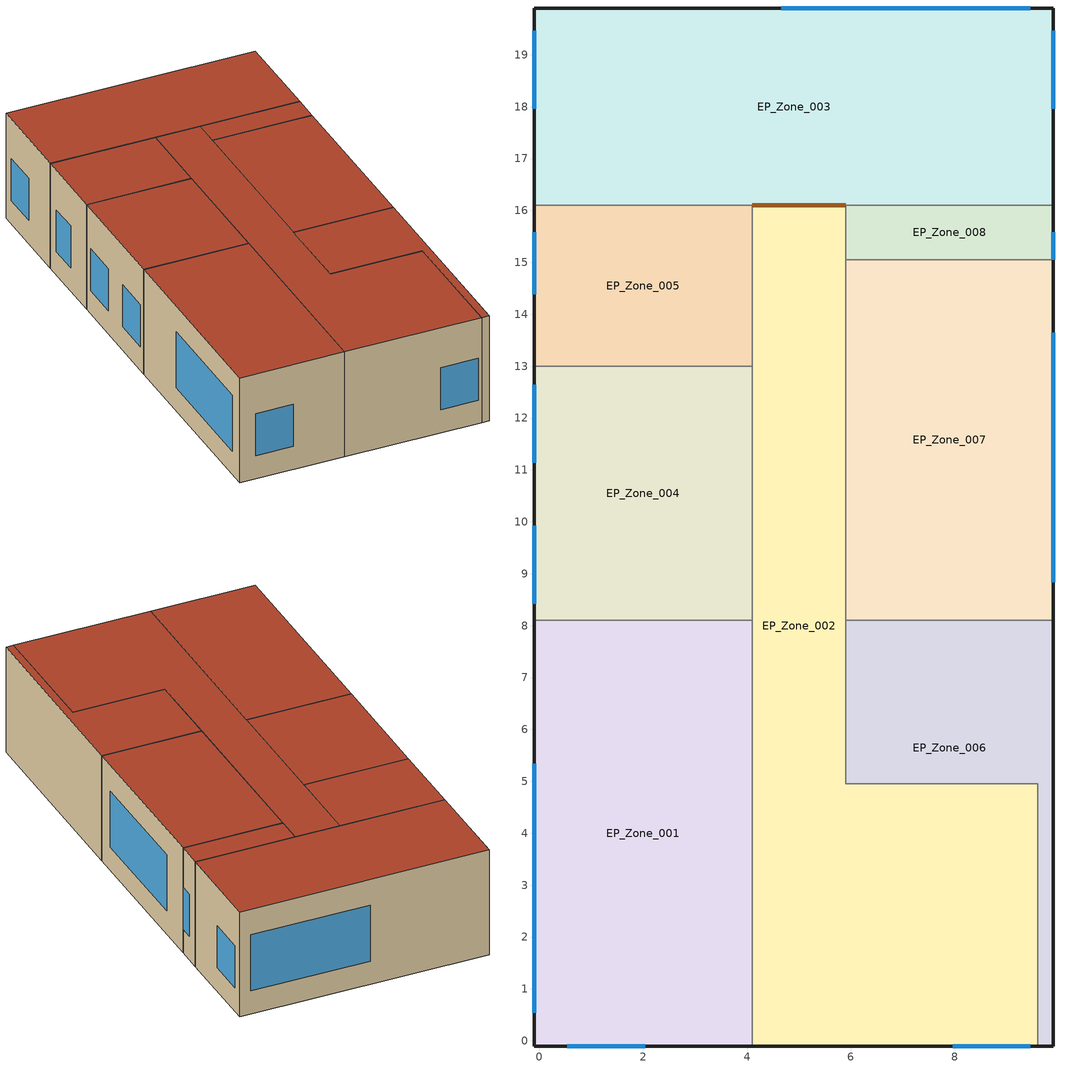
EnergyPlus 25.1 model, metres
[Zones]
EP_Zone_001
 floor ground (Default_GroundFloor): -0.1,8.1 4.1,8.1 4.1,-0.1 -0.1,-0.1 z0
 wall outside (Default_Ext_Wall): -0.1,8.1 -0.1,-0.1 4.1,-0.1 z0:4.5
 wall to EP_Zone_002 (Default_Int_Wall): 4.1,-0.1 4.1,8.1 z0:4.5
 wall to EP_Zone_004 (Default_Int_Wall): 4.1,8.1 -0.1,8.1 z0:4.5
 window (Default_Window): 0.54,-0.1 2.04,-0.1 z1:2.8; -0.1,5.34 -0.1,0.54 z1:3.4
 roof outside (Default_Roof): -0.1,-0.1 4.1,-0.1 4.1,8.1 -0.1,8.1 z4.5
EP_Zone_002
 floor ground (Default_GroundFloor): 4.1,16.1 5.9,16.1 5.9,4.95 9.6,4.95 9.6,-0.1 4.1,-0.1 z0
 wall outside (Default_Ext_Wall): 4.1,-0.1 9.6,-0.1 z0:4.5
 wall to EP_Zone_006 (Default_Int_Wall): 9.6,-0.1 9.6,4.95 5.9,4.95 5.9,8.1 z0:4.5
 wall to EP_Zone_007 (Default_Int_Wall): 5.9,8.1 5.9,15.05 z0:4.5
 wall to EP_Zone_008 (Default_Int_Wall): 5.9,15.05 5.9,16.1 z0:4.5
 wall to EP_Zone_003 (Default_Int_Wall): 5.9,16.1 4.1,16.1 z0:4.5
 wall to EP_Zone_005 (Default_Int_Wall): 4.1,16.1 4.1,13 z0:4.5
 wall to EP_Zone_004 (Default_Int_Wall): 4.1,13 4.1,8.1 z0:4.5
 window (Default_Window): 7.96,-0.1 9.46,-0.1 z1:2.8
 door inside (Diagnostic_Door): 5.9,16.1 4.1,16.1 z0:2.1
 roof outside (Default_Roof): 4.1,-0.1 9.6,-0.1 9.6,4.95 5.9,4.95 5.9,16.1 4.1,16.1 z4.5
EP_Zone_003
 floor ground (Default_GroundFloor): -0.1,19.9 9.9,19.9 9.9,16.1 -0.1,16.1 z0
 wall outside (Default_Ext_Wall): 9.9,16.1 9.9,19.9 -0.1,19.9 -0.1,16.1 z0:4.5
 wall to EP_Zone_005 (Default_Int_Wall): -0.1,16.1 4.1,16.1 z0:4.5
 wall to EP_Zone_008 (Default_Int_Wall): 5.9,16.1 9.9,16.1 z0:4.5
 window (Default_Window): 9.9,17.96 9.9,19.46 / -0.1,19.46 -0.1,17.96 z1:2.8; 9.46,19.9 4.66,19.9 z1:3.4
 roof outside (Default_Roof): -0.1,16.1 9.9,16.1 9.9,19.9 -0.1,19.9 z4.5
EP_Zone_004
 floor ground (Default_GroundFloor): -0.1,13 4.1,13 4.1,8.1 -0.1,8.1 z0
 wall outside (Default_Ext_Wall): -0.1,13 -0.1,8.1 z0:4.5
 wall to EP_Zone_005 (Default_Int_Wall): 4.1,13 -0.1,13 z0:4.5
 window (Default_Window): -0.1,12.64 -0.1,11.14 / -0.1,9.92 -0.1,8.42 z1:2.8
 roof outside (Default_Roof): -0.1,8.1 4.1,8.1 4.1,13 -0.1,13 z4.5
EP_Zone_005
 floor ground (Default_GroundFloor): -0.1,16.1 4.1,16.1 4.1,13 -0.1,13 z0
 wall outside (Default_Ext_Wall): -0.1,16.1 -0.1,13 z0:4.5
 window (Default_Window): -0.1,15.58 -0.1,14.38 z1:2.8
 roof outside (Default_Roof): -0.1,13 4.1,13 4.1,16.1 -0.1,16.1 z4.5
EP_Zone_006
 floor ground (Default_GroundFloor): 5.9,8.1 9.9,8.1 9.9,-0.1 9.6,-0.1 9.6,4.95 5.9,4.95 z0
 wall outside (Default_Ext_Wall): 9.6,-0.1 9.9,-0.1 9.9,8.1 z0:4.5
 wall to EP_Zone_007 (Default_Int_Wall): 9.9,8.1 5.9,8.1 z0:4.5
 roof outside (Default_Roof): 5.9,4.95 9.6,4.95 9.6,-0.1 9.9,-0.1 9.9,8.1 5.9,8.1 z4.5
EP_Zone_007
 floor ground (Default_GroundFloor): 5.9,15.05 9.9,15.05 9.9,8.1 5.9,8.1 z0
 wall outside (Default_Ext_Wall): 9.9,8.1 9.9,15.05 z0:4.5
 wall to EP_Zone_008 (Default_Int_Wall): 9.9,15.05 5.9,15.05 z0:4.5
 window (Default_Window): 9.9,8.84 9.9,13.64 z1:3.4
 roof outside (Default_Roof): 5.9,8.1 9.9,8.1 9.9,15.05 5.9,15.05 z4.5
EP_Zone_008
 floor ground (Default_GroundFloor): 5.9,16.1 9.9,16.1 9.9,15.05 5.9,15.05 z0
 wall outside (Default_Ext_Wall): 9.9,15.05 9.9,16.1 z0:4.5
 window (Default_Window): 9.9,15.05 9.9,15.58 z1:2.8
 roof outside (Default_Roof): 5.9,15.05 9.9,15.05 9.9,16.1 5.9,16.1 z4.5
[BUILDING]
sm24_source_bim_door_branch_diagnostic: North Axis=0; Terrain=Suburbs; Loads Convergence Tolerance Value=0.04; Temperature Convergence Tolerance Value=0.4; Solar Distribution=FullExterior; Maximum Number of Warmup Days=25; Minimum Number of Warmup Days=1
[SITE:LOCATION]
Shenzhen_CN: Latitude=22.543; Longitude=114.058; Time Zone=8; Elevation=10
[MATERIAL] Thermal Absorptance=0.9; Solar Absorptance=0.7; Visible Absorptance=0.7
Name | Roughness | Thickness | Conductivity | Density | Specific Heat
Mat_Stucco | MediumRough | 0.025 | 0.72 | 1856 | 840
Mat_Gypsum | Smooth | 0.0127 | 0.16 | 900 | 900
Mat_Floor_Concrete | MediumRough | 0.15 | 1.95 | 2240 | 900
Mat_Roof_Membrane | VeryRough | 0.0095 | 0.16 | 1120 | 1460
[MATERIAL:NOMASS] Thermal Absorptance=0.9; Solar Absorptance=0.7; Visible Absorptance=0.7
Name | Roughness | Thermal Resistance
Mat_Insulation | Smooth | 2.5
Diagnostic_Door_Resistance | MediumSmooth | 0.25
[WINDOWMATERIAL:SIMPLEGLAZINGSYSTEM]
Simple_Window_Glazing: UFactor=2.5; Solar Heat Gain Coefficient=0.5
[CONSTRUCTION]
Default_Ext_Wall: Mat_Stucco, Mat_Insulation, Mat_Gypsum
Default_Int_Wall: Mat_Gypsum, Mat_Insulation, Mat_Gypsum
Default_GroundFloor: Mat_Floor_Concrete, Mat_Insulation, Mat_Gypsum
Default_Roof: Mat_Roof_Membrane, Mat_Insulation, Mat_Gypsum
Default_Window: Simple_Window_Glazing
Diagnostic_Door: Diagnostic_Door_Resistance
[ZONE] Type=1; Multiplier=1; Ceiling Height=autocalculate; Volume=autocalculate; Floor Area=autocalculate; Part of Total Floor Area=Yes
EP_Zone_001; EP_Zone_002; EP_Zone_003; EP_Zone_004; EP_Zone_005; EP_Zone_006; EP_Zone_007; EP_Zone_008
[PEOPLE] Number of People Schedule=People_Occupancy; Number of People Calculation Method=People/Area; People per Floor Area=0.1; Fraction Radiant=0.3; Sensible Heat Fraction=Autocalculate; Activity Level Schedule=People_Activity; Carbon Dioxide Generation Rate=3.82e-08; Enable ASHRAE 55 Comfort Warnings=No; Mean Radiant Temperature Calculation Type=EnclosureAveraged; Clothing Insulation Calculation Method=ClothingInsulationSchedule; Cold Stress Temperature Threshold=15.56; Heat Stress Temperature Threshold=30
Name | Zone or ZoneList or Space or SpaceList
EP_Zone_001_People | EP_Zone_001
EP_Zone_002_People | EP_Zone_002
EP_Zone_003_People | EP_Zone_003
EP_Zone_004_People | EP_Zone_004
EP_Zone_005_People | EP_Zone_005
EP_Zone_006_People | EP_Zone_006
EP_Zone_007_People | EP_Zone_007
EP_Zone_008_People | EP_Zone_008
[LIGHTS] Schedule=Lights_Schedule; Design Level Calculation Method=Watts/Area; Lighting Level=0; Watts per Floor Area=10; Watts per Person=0; Return Air Fraction=0; Fraction Radiant=0.7; Fraction Visible=0.18; Fraction Replaceable=1; EndUse Subcategory=General; Return Air Fraction Calculated from Plenum Temperature=No; Return Air Fraction Function of Plenum Temperature Coefficient 1=0; Return Air Fraction Function of Plenum Temperature Coefficient 2=0
Name | Zone or ZoneList or Space or SpaceList
EP_Zone_001_Lights | EP_Zone_001
EP_Zone_002_Lights | EP_Zone_002
EP_Zone_003_Lights | EP_Zone_003
EP_Zone_004_Lights | EP_Zone_004
EP_Zone_005_Lights | EP_Zone_005
EP_Zone_006_Lights | EP_Zone_006
EP_Zone_007_Lights | EP_Zone_007
EP_Zone_008_Lights | EP_Zone_008
[HVACTEMPLATE:THERMOSTAT] Heating Setpoint Schedule=Heating_Setpoint; Cooling Setpoint Schedule=Cooling_Setpoint
EP_Zone_001_Thermostat; EP_Zone_002_Thermostat; EP_Zone_003_Thermostat; EP_Zone_004_Thermostat; EP_Zone_005_Thermostat; EP_Zone_006_Thermostat; EP_Zone_007_Thermostat; EP_Zone_008_Thermostat
[HVACTEMPLATE:ZONE:IDEALLOADSAIRSYSTEM] System Availability Schedule=HVAC_Availability; Maximum Heating Supply Air Temperature=50; Minimum Cooling Supply Air Temperature=13; Maximum Heating Supply Air Humidity Ratio=0.0156; Minimum Cooling Supply Air Humidity Ratio=0.0077; Heating Limit=NoLimit; Cooling Limit=NoLimit; Dehumidification Control Type=ConstantSensibleHeatRatio; Cooling Sensible Heat Ratio=0.7; Dehumidification Setpoint=60; Humidification Control Type=None; Humidification Setpoint=30; Outdoor Air Method=None; Outdoor Air Flow Rate per Person=0.00944; Outdoor Air Flow Rate per Zone Floor Area=0; Outdoor Air Flow Rate per Zone=0; Demand Controlled Ventilation Type=None; Outdoor Air Economizer Type=NoEconomizer; Heat Recovery Type=None; Sensible Heat Recovery Effectiveness=0.7; Latent Heat Recovery Effectiveness=0.65
Name | Template Thermostat
EP_Zone_001 | EP_Zone_001_Thermostat
EP_Zone_002 | EP_Zone_002_Thermostat
EP_Zone_003 | EP_Zone_003_Thermostat
EP_Zone_004 | EP_Zone_004_Thermostat
EP_Zone_005 | EP_Zone_005_Thermostat
EP_Zone_006 | EP_Zone_006_Thermostat
EP_Zone_007 | EP_Zone_007_Thermostat
EP_Zone_008 | EP_Zone_008_Thermostat
[SCHEDULE:COMPACT]
Heating_Setpoint: Through: 12/31, For: AllDays, Until: 24:00, 20
Cooling_Setpoint: Through: 12/31, For: AllDays, Until: 24:00, 24
People_Activity: Through: 12/31, For: AllDays, Until: 24:00, 120
HVAC_Availability: Through: 12/31, For: AllDays, Until: 24:00, 1
People_Occupancy; Lights_Schedule: Through: 12/31, For: Weekdays, Until: 09:00, 0, Until: 18:00, 1, Until: 24:00, 0, For: Weekends, Until: 24:00, 0, For: Holidays, Until: 24:00, 0, For: AllOtherDays, Until: 24:00, 0
